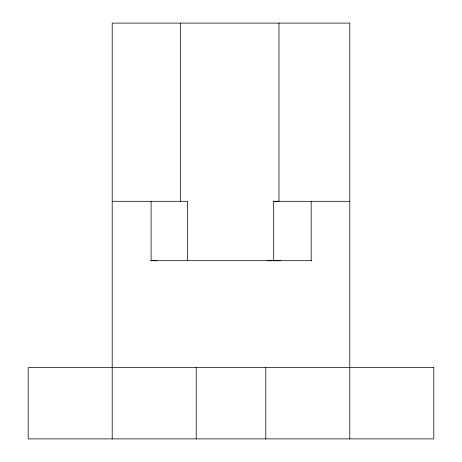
<?xml version="1.0" encoding="UTF-8"?>
<svg xmlns="http://www.w3.org/2000/svg" width="462" height="462" viewBox="0 0 462 462"><rect width="100%" height="100%" fill="white"/><g stroke="black" fill="none" stroke-linecap="round" stroke-linejoin="round"><path stroke-width="0.69" d="M267.088 260.701L280.272 260.701M273.677 260.66L273.677 201.299L278.979 201.299L278.979 23.1M112.197 201.299L187.647 201.299L187.647 260.701M273.677 201.299L349.803 201.299M150.814 260.701L311.867 260.701M151.097 201.299L151.097 260.533L156.93 260.701M151.097 260.533L152.079 260.701M349.803 438.9L349.798 23.1L112.197 23.1L112.197 438.9M311.186 201.299L311.186 260.701M265.794 367.619L265.794 438.9M196.206 367.619L196.206 438.9M180.584 23.1L180.584 201.305M433.806 367.619L28.194 367.619L28.194 438.9L433.806 438.9L433.806 367.619"/></g></svg>
